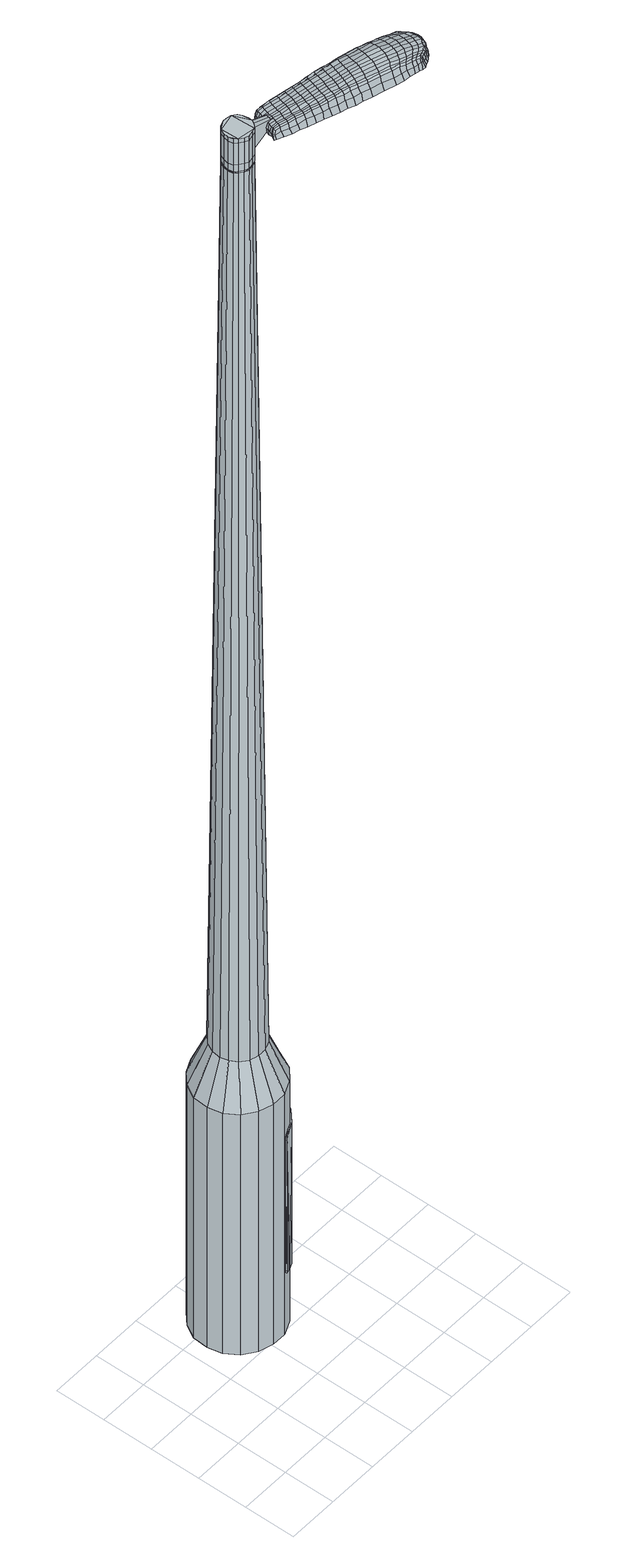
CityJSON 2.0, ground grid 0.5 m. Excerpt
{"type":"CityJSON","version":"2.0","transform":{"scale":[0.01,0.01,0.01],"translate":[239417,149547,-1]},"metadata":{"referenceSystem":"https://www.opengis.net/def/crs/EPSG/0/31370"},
"CityObjects":{
"object1":{"type":"GenericCityObject","attributes":{"cluster":900,"mean_distance_to_centroid":0.372,"new_centroid_x":239418.05,"new_centroid_y":149548.39,"mean_distance_to_camera":10.86,"H1":-202.51,"H2":-216.84,"Z_final":111.05,"cluster2":-1,"proj_x":239416.16,"proj_y":149554.56,"id_line":43036,"bearing_l":252.98,"distance":6.45,"orientation":"left","G_obj":342.98},"geometry":[{"type":"MultiSurface","lod":"2","boundaries":[[[0,1,2,3]],[[1,4,5,2]],[[4,6,7,5]],[[6,8,9,7]],[[8,10,11,9]],[[10,12,13,11]],[[12,14,15,13]],[[14,16,17,15]],[[16,18,19,17]],[[18,20,21,19]],[[20,22,23,21]],[[22,24,25,23]],[[24,26,27,25]],[[26,28,29,27]],[[28,30,31,29]],[[30,32,33,31]],[[32,34,35,33]],[[34,0,3,35]],[[36,37,38,39]],[[38,40,41,42]],[[41,43,42]],[[42,44,45,46]],[[45,47,46]],[[46,48,49,50]],[[49,51,50]],[[42,46,50,38]],[[50,52,39,38]],[[53,36,39]],[[2,5,7,35]],[[7,9,11,15]],[[11,13,15]],[[15,17,19,23]],[[19,21,23]],[[23,25,27,31]],[[27,29,31]],[[15,23,31,7]],[[31,33,35,7]],[[3,2,35]],[[1,0,54,55]],[[0,34,56,54]],[[34,32,57,56]],[[32,30,58,57]],[[30,28,59,58]],[[28,26,60,59]],[[26,24,61,60]],[[24,22,62,61]],[[22,20,63,62]],[[20,18,64,63]],[[18,16,65,64]],[[16,14,66,65]],[[14,12,67,66]],[[12,10,68,67]],[[10,8,69,68]],[[8,6,70,69]],[[6,4,71,70]],[[4,1,55,71]],[[55,54,72,73]],[[54,56,74,72]],[[56,57,75,74]],[[57,58,76,75]],[[58,59,77,76]],[[59,60,78,77]],[[60,61,79,78]],[[61,62,80,79]],[[62,63,81,80]],[[63,64,82,81]],[[64,65,83,82]],[[65,66,84,83]],[[66,67,85,84]],[[67,68,86,85]],[[68,69,87,86]],[[69,70,88,87]],[[70,71,89,88]],[[71,55,73,89]],[[90,91,92,93]],[[74,94,91,90]],[[75,95,94,74]],[[96,97,95,75]],[[98,99,97,96]],[[100,101,99,98]],[[102,103,101,100]],[[104,105,103,102]],[[106,107,105,104]],[[108,109,107,106]],[[110,111,109,108]],[[112,113,111,110]],[[85,114,113,112]],[[86,115,114,85]],[[116,117,115,86]],[[88,118,117,116]],[[119,120,118,88]],[[93,92,120,119]],[[121,122,123,124]],[[125,121,124,126]],[[127,125,126,128]],[[129,127,128,130]],[[131,129,130,132]],[[133,131,132,134]],[[135,133,134,136]],[[137,135,136,138]],[[139,137,138,140]],[[141,139,140,142]],[[143,141,142,144]],[[145,143,144,146]],[[147,145,146,148]],[[149,147,148,150]],[[151,149,150,152]],[[153,151,152,154]],[[73,72,90,93]],[[72,74,90]],[[76,96,75]],[[76,77,98,96]],[[77,78,100,98]],[[78,79,102,100]],[[79,80,104,102]],[[80,81,106,104]],[[81,82,108,106]],[[82,83,110,108]],[[83,84,112,110]],[[84,85,112]],[[87,116,86]],[[87,88,116]],[[89,119,88]],[[89,73,93,119]],[[155,156,92,91]],[[156,157,120,92]],[[157,118,120]],[[158,117,118]],[[158,115,117]],[[159,113,114]],[[159,160,111,113]],[[160,161,109,111]],[[161,162,107,109]],[[162,163,105,107]],[[163,164,103,105]],[[164,165,101,103]],[[165,166,99,101]],[[166,167,97,99]],[[167,95,97]],[[155,91,94]],[[39,52,153,168]],[[156,155,169,154]],[[53,39,168,122]],[[155,94,123,169]],[[36,53,122,121]],[[94,95,124,123]],[[37,36,121,125]],[[95,167,126,124]],[[38,37,125,127]],[[167,166,128,126]],[[40,38,127,129]],[[166,165,130,128]],[[41,40,129,131]],[[165,164,132,130]],[[43,41,131,133]],[[164,163,134,132]],[[42,43,133,135]],[[163,162,136,134]],[[44,42,135,137]],[[162,161,138,136]],[[45,44,137,139]],[[161,160,140,138]],[[47,45,139,141]],[[160,159,142,140]],[[46,47,141,143]],[[159,114,144,142]],[[48,46,143,145]],[[114,115,146,144]],[[49,48,145,147]],[[115,158,148,146]],[[51,49,147,149]],[[158,118,150,148]],[[50,51,149,151]],[[118,157,152,150]],[[52,50,151,153]],[[157,156,154,152]],[[153,154,170,171]],[[154,169,172,170]],[[169,123,173,172]],[[123,122,174,173]],[[122,168,175,174]],[[168,153,171,175]],[[176,177,178,179]],[[180,176,179,181]],[[176,180,182,183]],[[177,176,183,184]],[[185,186,187,188]],[[189,185,188,190]],[[185,189,191,192]],[[186,185,192,193]],[[194,195,196,197]],[[198,194,197,199]],[[194,198,200,201]],[[195,194,201,202]],[[203,204,205,206]],[[207,203,206,208]],[[203,207,209,210]],[[204,203,210,211]],[[212,213,214,215]],[[216,212,215,217]],[[212,216,218,219]],[[213,212,219,220]],[[221,222,223,224]],[[225,221,224,226]],[[221,225,227,228]],[[222,221,228,229]],[[230,231,232,233]],[[222,230,233,223]],[[230,222,229,234]],[[231,230,234,235]],[[236,237,238,239]],[[231,236,239,232]],[[236,231,235,240]],[[237,236,240,241]],[[242,180,181,243]],[[237,242,243,238]],[[242,237,241,244]],[[180,242,244,182]],[[245,246,247,248]],[[249,245,248,250]],[[245,249,251,252]],[[246,245,252,253]],[[254,255,256,257]],[[246,254,257,247]],[[254,246,253,258]],[[255,254,258,259]],[[260,261,262,263]],[[255,260,263,256]],[[260,255,259,264]],[[261,260,264,265]],[[266,267,268,269]],[[261,266,269,262]],[[266,261,265,270]],[[267,266,270,271]],[[272,177,184,273]],[[267,272,273,268]],[[272,267,271,274]],[[177,272,274,178]],[[275,276,277,278]],[[279,275,278,280]],[[275,279,281,282]],[[276,275,282,283]],[[284,285,286,287]],[[276,284,287,277]],[[284,276,283,288]],[[285,284,288,289]],[[290,291,292,293]],[[285,290,293,286]],[[290,285,289,294]],[[291,290,294,295]],[[296,189,190,297]],[[291,296,297,292]],[[296,291,295,298]],[[189,296,298,191]],[[299,300,301,302]],[[303,299,302,304]],[[299,303,305,306]],[[300,299,306,307]],[[308,309,310,311]],[[300,308,311,301]],[[308,300,307,312]],[[309,308,312,313]],[[314,315,316,317]],[[309,314,317,310]],[[314,309,313,318]],[[315,314,318,319]],[[320,321,322,323]],[[315,320,323,316]],[[320,315,319,324]],[[321,320,324,325]],[[326,186,193,327]],[[321,326,327,322]],[[326,321,325,328]],[[186,326,328,187]],[[329,215,214,330]],[[331,329,330,332]],[[329,331,333,334]],[[215,329,334,217]],[[335,331,332,336]],[[337,335,336,338]],[[335,337,339,340]],[[331,335,340,333]],[[341,337,338,342]],[[343,341,342,344]],[[341,343,345,346]],[[337,341,346,339]],[[347,343,344,348]],[[349,347,348,350]],[[347,349,351,352]],[[343,347,352,345]],[[353,349,350,354]],[[204,353,354,205]],[[353,204,211,355]],[[349,353,355,351]],[[356,357,202,201]],[[358,356,201,200]],[[356,358,359,360]],[[357,356,360,361]],[[362,363,361,360]],[[364,362,360,359]],[[362,364,365,366]],[[363,362,366,367]],[[368,369,367,366]],[[370,368,366,365]],[[368,370,371,372]],[[369,368,372,373]],[[374,375,373,372]],[[376,374,372,371]],[[374,376,209,207]],[[375,374,207,208]],[[377,378,379,380]],[[279,377,380,281]],[[377,279,280,381]],[[378,377,381,382]],[[383,198,199,384]],[[378,383,384,379]],[[383,378,382,385]],[[198,383,385,200]],[[386,387,388,389]],[[225,386,389,227]],[[386,225,226,390]],[[387,386,390,391]],[[392,393,394,395]],[[387,392,395,388]],[[392,387,391,396]],[[393,392,396,397]],[[398,195,202,399]],[[393,398,399,394]],[[398,393,397,400]],[[195,398,400,196]],[[401,402,403,404]],[[183,401,404,184]],[[401,183,182,405]],[[402,401,405,406]],[[407,408,409,410]],[[402,407,410,403]],[[407,402,406,411]],[[408,407,411,412]],[[413,206,205,414]],[[408,413,414,409]],[[413,408,412,415]],[[206,413,415,208]],[[416,417,418,419]],[[188,416,419,190]],[[416,188,187,420]],[[417,416,420,421]],[[422,210,209,423]],[[417,422,423,418]],[[422,417,421,424]],[[210,422,424,211]],[[425,426,427,428]],[[303,425,428,305]],[[425,303,304,429]],[[426,425,429,430]],[[431,216,217,432]],[[426,431,432,427]],[[431,426,430,433]],[[216,431,433,218]],[[434,435,436,437]],[[249,434,437,251]],[[434,249,250,438]],[[435,434,438,439]],[[440,441,442,443]],[[435,440,443,436]],[[440,435,439,444]],[[441,440,444,445]],[[446,213,220,447]],[[441,446,447,442]],[[446,441,445,448]],[[213,446,448,214]],[[449,450,439,438]],[[248,449,438,250]],[[449,248,247,451]],[[450,449,451,452]],[[453,454,445,444]],[[450,453,444,439]],[[453,450,452,455]],[[454,453,455,456]],[[457,330,214,448]],[[454,457,448,445]],[[457,454,456,458]],[[330,457,458,332]],[[459,460,461,462]],[[306,459,462,307]],[[459,306,305,428]],[[460,459,428,427]],[[463,334,333,464]],[[460,463,464,461]],[[463,460,427,432]],[[334,463,432,217]],[[465,466,452,451]],[[257,465,451,247]],[[465,257,256,467]],[[466,465,467,468]],[[469,470,456,455]],[[466,469,455,452]],[[469,466,468,471]],[[470,469,471,472]],[[473,336,332,458]],[[470,473,458,456]],[[473,470,472,474]],[[336,473,474,338]],[[475,476,477,478]],[[312,475,478,313]],[[475,312,307,462]],[[476,475,462,461]],[[479,340,339,480]],[[476,479,480,477]],[[479,476,461,464]],[[340,479,464,333]],[[481,482,468,467]],[[263,481,467,256]],[[481,263,262,483]],[[482,481,483,484]],[[485,486,472,471]],[[482,485,471,468]],[[485,482,484,487]],[[486,485,487,488]],[[489,342,338,474]],[[486,489,474,472]],[[489,486,488,490]],[[342,489,490,344]],[[491,492,493,494]],[[318,491,494,319]],[[491,318,313,478]],[[492,491,478,477]],[[495,346,345,496]],[[492,495,496,493]],[[495,492,477,480]],[[346,495,480,339]],[[497,498,484,483]],[[269,497,483,262]],[[497,269,268,499]],[[498,497,499,500]],[[501,502,488,487]],[[498,501,487,484]],[[501,498,500,503]],[[502,501,503,504]],[[505,348,344,490]],[[502,505,490,488]],[[505,502,504,506]],[[348,505,506,350]],[[507,508,509,510]],[[324,507,510,325]],[[507,324,319,494]],[[508,507,494,493]],[[511,352,351,512]],[[508,511,512,509]],[[511,508,493,496]],[[352,511,496,345]],[[513,514,500,499]],[[273,513,499,268]],[[513,273,184,404]],[[514,513,404,403]],[[515,516,504,503]],[[514,515,503,500]],[[515,514,403,410]],[[516,515,410,409]],[[517,354,350,506]],[[516,517,506,504]],[[517,516,409,414]],[[354,517,414,205]],[[518,519,421,420]],[[328,518,420,187]],[[518,328,325,510]],[[519,518,510,509]],[[520,355,211,424]],[[519,520,424,421]],[[520,519,509,512]],[[355,520,512,351]],[[521,522,382,381]],[[278,521,381,280]],[[521,278,277,523]],[[522,521,523,524]],[[525,358,200,385]],[[522,525,385,382]],[[525,522,524,526]],[[358,525,526,359]],[[527,528,529,530]],[[228,527,530,229]],[[527,228,227,389]],[[528,527,389,388]],[[531,532,533,534]],[[528,531,534,529]],[[531,528,388,395]],[[532,531,395,394]],[[535,357,361,536]],[[532,535,536,533]],[[535,532,394,399]],[[357,535,399,202]],[[537,538,524,523]],[[287,537,523,277]],[[537,287,286,539]],[[538,537,539,540]],[[541,364,359,526]],[[538,541,526,524]],[[541,538,540,542]],[[364,541,542,365]],[[543,544,545,546]],[[234,543,546,235]],[[543,234,229,530]],[[544,543,530,529]],[[547,548,549,550]],[[544,547,550,545]],[[547,544,529,534]],[[548,547,534,533]],[[551,363,367,552]],[[548,551,552,549]],[[551,548,533,536]],[[363,551,536,361]],[[553,554,540,539]],[[293,553,539,286]],[[553,293,292,555]],[[554,553,555,556]],[[557,370,365,542]],[[554,557,542,540]],[[557,554,556,558]],[[370,557,558,371]],[[559,560,561,562]],[[240,559,562,241]],[[559,240,235,546]],[[560,559,546,545]],[[563,564,565,566]],[[560,563,566,561]],[[563,560,545,550]],[[564,563,550,549]],[[567,369,373,568]],[[564,567,568,565]],[[567,564,549,552]],[[369,567,552,367]],[[569,570,556,555]],[[297,569,555,292]],[[569,297,190,419]],[[570,569,419,418]],[[571,376,371,558]],[[570,571,558,556]],[[571,570,418,423]],[[376,571,423,209]],[[572,573,406,405]],[[244,572,405,182]],[[572,244,241,562]],[[573,572,562,561]],[[574,575,412,411]],[[573,574,411,406]],[[574,573,561,566]],[[575,574,566,565]],[[576,375,208,415]],[[575,576,415,412]],[[576,575,565,568]],[[375,576,568,373]],[[577,578,579,580]],[[580,579,581,582]],[[583,581,579,584]],[[584,579,578,585]],[[586,587,588,589]],[[589,588,590,591]],[[592,590,588,593]],[[593,588,587,594]],[[595,596,597,598]],[[598,597,599,600]],[[601,599,597,602]],[[602,597,596,603]],[[604,605,606,607]],[[607,606,608,609]],[[610,608,606,611]],[[611,606,605,612]],[[613,614,615,616]],[[616,615,617,618]],[[619,617,615,620]],[[620,615,614,621]],[[622,623,624,625]],[[625,624,626,627]],[[628,626,624,629]],[[629,624,623,630]],[[631,632,633,634]],[[634,633,623,622]],[[630,623,633,635]],[[635,633,632,636]],[[637,638,639,640]],[[640,639,632,631]],[[636,632,639,641]],[[641,639,638,642]],[[582,581,643,644]],[[644,643,638,637]],[[642,638,643,645]],[[645,643,581,583]],[[646,647,648,649]],[[649,648,650,651]],[[652,650,648,653]],[[653,648,647,654]],[[655,656,657,658]],[[658,657,647,646]],[[654,647,657,659]],[[659,657,656,660]],[[661,662,663,664]],[[664,663,656,655]],[[660,656,663,665]],[[665,663,662,666]],[[667,668,669,670]],[[670,669,662,661]],[[666,662,669,671]],[[671,669,668,672]],[[585,578,673,674]],[[674,673,668,667]],[[672,668,673,675]],[[675,673,578,577]],[[676,677,678,679]],[[679,678,680,681]],[[682,680,678,683]],[[683,678,677,684]],[[685,686,687,688]],[[688,687,677,676]],[[684,677,687,689]],[[689,687,686,690]],[[691,692,693,694]],[[694,693,686,685]],[[690,686,693,695]],[[695,693,692,696]],[[591,590,697,698]],[[698,697,692,691]],[[696,692,697,699]],[[699,697,590,592]],[[700,701,702,703]],[[703,702,704,705]],[[706,704,702,707]],[[707,702,701,708]],[[709,710,711,712]],[[712,711,701,700]],[[708,701,711,713]],[[713,711,710,714]],[[715,716,717,718]],[[718,717,710,709]],[[714,710,717,719]],[[719,717,716,720]],[[721,722,723,724]],[[724,723,716,715]],[[720,716,723,725]],[[725,723,722,726]],[[594,587,727,728]],[[728,727,722,721]],[[726,722,727,729]],[[729,727,587,586]],[[613,616,730,731]],[[731,730,732,733]],[[734,732,730,735]],[[735,730,616,618]],[[733,732,736,737]],[[737,736,738,739]],[[740,738,736,741]],[[741,736,732,734]],[[739,738,742,743]],[[743,742,744,745]],[[746,744,742,747]],[[747,742,738,740]],[[745,744,748,749]],[[749,748,750,751]],[[752,750,748,753]],[[753,748,744,746]],[[751,750,754,755]],[[755,754,605,604]],[[612,605,754,756]],[[756,754,750,752]],[[603,757,758,602]],[[602,758,759,601]],[[760,759,758,761]],[[761,758,757,762]],[[762,763,764,761]],[[761,764,765,760]],[[766,765,764,767]],[[767,764,763,768]],[[768,769,770,767]],[[767,770,771,766]],[[772,771,770,773]],[[773,770,769,774]],[[774,775,776,773]],[[773,776,777,772]],[[610,777,776,608]],[[608,776,775,609]],[[778,779,780,781]],[[781,780,680,682]],[[681,680,780,782]],[[782,780,779,783]],[[600,599,784,785]],[[785,784,779,778]],[[783,779,784,786]],[[786,784,599,601]],[[787,788,789,790]],[[790,789,626,628]],[[627,626,789,791]],[[791,789,788,792]],[[793,794,795,796]],[[796,795,788,787]],[[792,788,795,797]],[[797,795,794,798]],[[603,596,799,800]],[[800,799,794,793]],[[798,794,799,801]],[[801,799,596,595]],[[802,803,804,805]],[[805,804,584,585]],[[583,584,804,806]],[[806,804,803,807]],[[808,809,810,811]],[[811,810,803,802]],[[807,803,810,812]],[[812,810,809,813]],[[604,607,814,815]],[[815,814,809,808]],[[813,809,814,816]],[[816,814,607,609]],[[817,818,819,820]],[[820,819,589,591]],[[586,589,819,821]],[[821,819,818,822]],[[610,611,823,824]],[[824,823,818,817]],[[822,818,823,825]],[[825,823,611,612]],[[826,827,828,829]],[[829,828,704,706]],[[705,704,828,830]],[[830,828,827,831]],[[618,617,832,833]],[[833,832,827,826]],[[831,827,832,834]],[[834,832,617,619]],[[835,836,837]],[[837,836,650,652]],[[651,650,836,838]],[[838,836,839]],[[840,841,842,843]],[[843,842,836,835]],[[839,836,842,844]],[[844,842,841,845]],[[621,614,846,847]],[[847,846,841,840]],[[845,841,846,848]],[[848,846,614,613]],[[839,849,850,838]],[[838,850,649,651]],[[646,649,850,851]],[[851,850,849,852]],[[845,853,854,844]],[[844,854,849,839]],[[852,849,854,855]],[[855,854,853,856]],[[613,731,857,848]],[[848,857,853,845]],[[856,853,857,858]],[[858,857,731,733]],[[859,860,861,862]],[[862,861,707,708]],[[706,707,861,829]],[[829,861,860,826]],[[734,735,863,864]],[[864,863,860,859]],[[826,860,863,833]],[[833,863,735,618]],[[852,865,866,851]],[[851,866,658,646]],[[655,658,866,867]],[[867,866,865,868]],[[856,869,870,855]],[[855,870,865,852]],[[868,865,870,871]],[[871,870,869,872]],[[733,737,873,858]],[[858,873,869,856]],[[872,869,873,874]],[[874,873,737,739]],[[875,876,877,878]],[[878,877,713,714]],[[708,713,877,862]],[[862,877,876,859]],[[740,741,879,880]],[[880,879,876,875]],[[859,876,879,864]],[[864,879,741,734]],[[868,881,882,867]],[[867,882,664,655]],[[661,664,882,883]],[[883,882,881,884]],[[872,885,886,871]],[[871,886,881,868]],[[884,881,886,887]],[[887,886,885,888]],[[739,743,889,874]],[[874,889,885,872]],[[888,885,889,890]],[[890,889,743,745]],[[891,892,893,894]],[[894,893,719,720]],[[714,719,893,878]],[[878,893,892,875]],[[746,747,895,896]],[[896,895,892,891]],[[875,892,895,880]],[[880,895,747,740]],[[884,897,898,883]],[[883,898,670,661]],[[667,670,898,899]],[[899,898,897,900]],[[888,901,902,887]],[[887,902,897,884]],[[900,897,902,903]],[[903,902,901,904]],[[745,749,905,890]],[[890,905,901,888]],[[904,901,905,906]],[[906,905,749,751]],[[907,908,909,910]],[[910,909,725,726]],[[720,725,909,894]],[[894,909,908,891]],[[752,753,911,912]],[[912,911,908,907]],[[891,908,911,896]],[[896,911,753,746]],[[900,913,914,899]],[[899,914,674,667]],[[585,674,914,805]],[[805,914,913,802]],[[904,915,916,903]],[[903,916,913,900]],[[802,913,916,811]],[[811,916,915,808]],[[751,755,917,906]],[[906,917,915,904]],[[808,915,917,815]],[[815,917,755,604]],[[822,918,919,821]],[[821,919,729,586]],[[726,729,919,910]],[[910,919,918,907]],[[612,756,920,825]],[[825,920,918,822]],[[907,918,920,912]],[[912,920,756,752]],[[783,921,922,782]],[[782,922,679,681]],[[676,679,922,923]],[[923,922,921,924]],[[601,759,925,786]],[[786,925,921,783]],[[924,921,925,926]],[[926,925,759,760]],[[927,928,929,930]],[[930,929,629,630]],[[628,629,929,790]],[[790,929,928,787]],[[931,932,933,934]],[[934,933,928,927]],[[787,928,933,796]],[[796,933,932,793]],[[762,757,935,936]],[[936,935,932,931]],[[793,932,935,800]],[[800,935,757,603]],[[924,937,938,923]],[[923,938,688,676]],[[685,688,938,939]],[[939,938,937,940]],[[760,765,941,926]],[[926,941,937,924]],[[940,937,941,942]],[[942,941,765,766]],[[943,944,945,946]],[[946,945,635,636]],[[630,635,945,930]],[[930,945,944,927]],[[947,948,949,950]],[[950,949,944,943]],[[927,944,949,934]],[[934,949,948,931]],[[768,763,951,952]],[[952,951,948,947]],[[931,948,951,936]],[[936,951,763,762]],[[940,953,954,939]],[[939,954,694,685]],[[691,694,954,955]],[[955,954,953,956]],[[766,771,957,942]],[[942,957,953,940]],[[956,953,957,958]],[[958,957,771,772]],[[959,960,961,962]],[[962,961,641,642]],[[636,641,961,946]],[[946,961,960,943]],[[963,964,965,966]],[[966,965,960,959]],[[943,960,965,950]],[[950,965,964,947]],[[774,769,967,968]],[[968,967,964,963]],[[947,964,967,952]],[[952,967,769,768]],[[956,969,970,955]],[[955,970,698,691]],[[591,698,970,820]],[[820,970,969,817]],[[772,777,971,958]],[[958,971,969,956]],[[817,969,971,824]],[[824,971,777,610]],[[807,972,973,806]],[[806,973,645,583]],[[642,645,973,962]],[[962,973,972,959]],[[813,974,975,812]],[[812,975,972,807]],[[959,972,975,966]],[[966,975,974,963]],[[609,775,976,816]],[[816,976,974,813]],[[963,974,976,968]],[[968,976,775,774]],[[577,580,179,178]],[[580,582,181,179]],[[592,593,192,191]],[[593,594,193,192]],[[595,598,197,196]],[[598,600,199,197]],[[619,620,219,218]],[[620,621,220,219]],[[622,625,224,223]],[[625,627,226,224]],[[631,634,233,232]],[[634,622,223,233]],[[637,640,239,238]],[[640,631,232,239]],[[582,644,243,181]],[[644,637,238,243]],[[652,653,252,251]],[[653,654,253,252]],[[654,659,258,253]],[[659,660,259,258]],[[660,665,264,259]],[[665,666,265,264]],[[666,671,270,265]],[[671,672,271,270]],[[672,675,274,271]],[[675,577,178,274]],[[682,683,282,281]],[[683,684,283,282]],[[684,689,288,283]],[[689,690,289,288]],[[690,695,294,289]],[[695,696,295,294]],[[696,699,298,295]],[[699,592,191,298]],[[700,703,302,301]],[[703,705,304,302]],[[709,712,311,310]],[[712,700,301,311]],[[715,718,317,316]],[[718,709,310,317]],[[721,724,323,322]],[[724,715,316,323]],[[594,728,327,193]],[[728,721,322,327]],[[778,781,380,379]],[[781,682,281,380]],[[600,785,384,199]],[[785,778,379,384]],[[627,791,390,226]],[[791,792,391,390]],[[792,797,396,391]],[[797,798,397,396]],[[798,801,400,397]],[[801,595,196,400]],[[705,830,429,304]],[[830,831,430,429]],[[831,834,433,430]],[[834,619,218,433]],[[835,837,437,436]],[[837,652,251,437]],[[840,843,443,442]],[[843,835,436,443]],[[621,847,447,220]],[[847,840,442,447]],[[977,978,979,980]],[[981,982,980,979]],[[983,984,985,986]],[[987,988,989,990]],[[978,991,992,979]],[[993,981,979,992]],[[994,983,986,995]],[[996,997,988,987]],[[991,998,999,992]],[[999,1000,993,992]],[[1001,994,995,1002]],[[1003,997,996,1004]],[[998,1005,1006,999]],[[1006,1007,1000,999]],[[1008,1001,1002,1009]],[[1010,1003,1004,1011]],[[1012,1013,1014,1015]],[[1016,1017,1013,1012]],[[1016,1018,1019,1017]],[[1018,1020,1021,1019]],[[1022,1023,1024,1025]],[[1026,1027,1023,1022]],[[1028,1029,1027,1026]],[[1030,1031,1029,1028]],[[1025,1014,1013,1022]],[[1022,1013,1017,1026]],[[1017,1019,1028,1026]],[[1019,1021,1030,1028]],[[986,985,982,981]],[[995,986,981,993]],[[1000,1002,995,993]],[[1007,1009,1002,1000]],[[987,990,984,983]],[[996,987,983,994]],[[1004,996,994,1001]],[[1011,1004,1001,1008]],[[988,1012,1015,989]],[[997,1016,1012,988]],[[1018,1016,997,1003]],[[1020,1018,1003,1010]],[[1032,1033,1034,1035]],[[1034,1036,1037,1038]],[[1034,1038,1039,1040]],[[1034,1040,1035]],[[1041,1032,1035,1042]],[[1043,1042,1035,1044]],[[1045,1044,1035]],[[1046,1034,1033,1047]],[[1048,1046,1047,1049]],[[1050,1048,1049,1051]],[[1052,1050,1051,1053]],[[1054,1052,1053,1055]],[[1055,1056,1057,1058]],[[1055,1058,1059,1060]],[[1055,1060,1061,1062]],[[1061,1063,1064,1065]],[[1061,1065,1066,1067]],[[1061,1067,1062]],[[1055,1062,1054]],[[1068,1069,1033,1032]],[[1070,1071,1036,1034]],[[1072,1073,1045,1035]],[[1069,1074,1047,1033]],[[1075,1070,1034,1046]],[[1074,1076,1049,1047]],[[1077,1075,1046,1048]],[[1076,1078,1051,1049]],[[1079,1077,1048,1050]],[[1078,1080,1053,1051]],[[1081,1079,1050,1052]],[[1080,1082,1055,1053]],[[1083,1081,1052,1054]],[[1082,1084,1056,1055]],[[1085,1086,1063,1061]],[[1087,1083,1054,1062]],[[1057,1056,1084,1088]],[[1058,1057,1088,1089]],[[1059,1058,1089,1090]],[[1060,1059,1090,1091]],[[1061,1060,1091,1085]],[[1092,1068,1032,1041]],[[1093,1092,1041,1042]],[[1094,1093,1042,1043]],[[1095,1094,1043,1044]],[[1073,1095,1044,1045]],[[1037,1036,1071,1096]],[[1064,1063,1086,1097]],[[1038,1037,1096,1098]],[[1039,1038,1098,1099]],[[1040,1039,1099,1100]],[[1035,1040,1100,1072]],[[1065,1064,1097,1101]],[[1066,1065,1101,1102]],[[1067,1066,1102,1103]],[[1062,1067,1103,1087]]]}]}
},
"vertices":[
[147,127,384],[141,114,384],[141,114,96],[147,127,96],[130,104,384],[130,104,96],[116,98,384],[116,98,96],[102,98,384],[102,98,96],[88,102,384],[88,102,96],[76,111,384],[76,111,96],[68,123,384],[68,123,96],[65,137,384],[65,137,96],[66,152,384],[66,152,96],[73,165,384],[73,165,96],[84,175,384],[84,175,96],[97,181,384],[97,181,96],[112,182,384],[112,182,96],[126,177,384],[126,177,96],[138,169,384],[138,169,96],[146,156,384],[146,156,96],[149,142,384],[149,142,96],[119,145,1524],[117,149,1524],[113,152,1524],[120,136,1524],[108,153,1524],[104,153,1524],[96,148,1524],[99,151,1524],[94,144,1524],[93,139,1524],[97,131,1524],[94,134,1524],[101,128,1524],[105,126,1524],[114,128,1524],[110,127,1524],[118,132,1524],[120,140,1524],[131,132,429],[127,125,429],[132,141,429],[130,150,429],[125,157,429],[118,162,429],[110,165,429],[101,164,429],[93,161,429],[87,155,429],[83,147,429],[82,138,429],[84,130,429],[88,123,429],[95,117,429],[104,115,429],[112,115,429],[121,119,429],[120,136,1483],[118,132,1483],[120,140,1483],[119,145,1483],[117,149,1483],[113,152,1483],[108,153,1483],[104,153,1483],[99,151,1483],[96,148,1483],[94,144,1483],[93,139,1483],[94,134,1483],[97,131,1483],[101,128,1483],[105,126,1483],[110,127,1483],[114,128,1483],[119,136,1483],[119,136,1485],[117,132,1485],[117,132,1483],[120,140,1485],[119,145,1485],[116,148,1483],[116,148,1485],[113,151,1483],[113,151,1485],[108,152,1483],[108,152,1485],[104,152,1483],[104,152,1485],[100,150,1483],[100,150,1485],[97,147,1483],[97,147,1485],[95,143,1483],[95,143,1485],[94,139,1483],[94,139,1485],[95,135,1483],[95,135,1485],[97,131,1485],[101,128,1485],[105,127,1483],[105,127,1485],[110,127,1485],[114,129,1483],[114,129,1485],[119,145,1519],[120,140,1519],[120,140,1493],[119,145,1493],[117,149,1519],[117,149,1493],[113,152,1519],[113,152,1493],[108,153,1519],[108,153,1493],[104,153,1519],[104,153,1493],[99,151,1519],[99,151,1493],[96,148,1519],[96,148,1493],[94,144,1519],[94,144,1493],[93,139,1519],[93,139,1493],[94,134,1519],[94,134,1493],[97,131,1519],[97,131,1493],[101,128,1519],[101,128,1493],[105,126,1519],[105,126,1493],[110,127,1519],[110,127,1493],[114,128,1519],[114,128,1493],[118,132,1519],[118,132,1493],[120,136,1485],[118,132,1485],[114,128,1485],[105,126,1485],[94,134,1485],[93,139,1485],[94,144,1485],[96,148,1485],[99,151,1485],[104,153,1485],[108,153,1485],[113,152,1485],[117,149,1485],[120,136,1519],[120,136,1493],[137,127,1513],[137,127,1518],[138,130,1513],[138,133,1513],[138,133,1518],[138,130,1518],[203,90,1519],[196,92,1518],[197,90,1509],[203,88,1510],[211,87,1519],[212,85,1510],[210,89,1526],[202,92,1525],[195,94,1525],[214,127,1519],[207,128,1518],[206,127,1525],[213,126,1525],[222,124,1519],[221,123,1526],[224,125,1510],[216,128,1510],[209,130,1509],[279,88,1519],[278,85,1519],[279,85,1513],[280,88,1513],[279,93,1519],[280,92,1513],[278,93,1524],[278,89,1524],[276,85,1524],[208,110,1530],[201,112,1529],[200,109,1529],[207,107,1530],[217,107,1531],[216,104,1531],[218,111,1530],[209,114,1530],[202,116,1529],[131,133,1512],[130,131,1512],[131,131,1517],[132,133,1517],[132,136,1512],[133,136,1517],[133,136,1506],[132,133,1506],[131,131,1506],[260,74,1519],[256,74,1519],[257,73,1512],[260,72,1512],[262,74,1518],[263,72,1512],[262,75,1522],[260,75,1523],[256,76,1524],[252,75,1519],[246,77,1519],[247,75,1512],[252,74,1512],[252,77,1524],[246,78,1525],[240,78,1519],[233,80,1519],[234,78,1511],[241,76,1511],[240,80,1526],[233,82,1526],[222,84,1519],[223,82,1510],[222,85,1526],[133,116,1513],[140,113,1513],[140,114,1518],[133,117,1517],[128,118,1512],[129,118,1516],[129,117,1506],[134,114,1507],[141,111,1507],[147,110,1514],[155,108,1515],[154,109,1520],[147,112,1519],[148,109,1507],[155,106,1507],[162,105,1515],[169,102,1516],[168,104,1522],[161,107,1521],[162,103,1508],[169,101,1508],[175,100,1517],[182,97,1517],[182,99,1524],[175,101,1523],[176,98,1508],[183,95,1509],[189,95,1518],[189,96,1524],[190,93,1509],[271,108,1519],[268,109,1519],[267,108,1524],[270,107,1523],[273,107,1518],[272,106,1522],[274,107,1512],[272,109,1512],[269,110,1512],[263,111,1519],[258,113,1519],[257,112,1525],[263,110,1524],[265,112,1512],[259,114,1512],[252,115,1519],[245,118,1519],[244,117,1526],[251,114,1526],[254,116,1511],[246,119,1511],[234,121,1519],[233,120,1526],[235,122,1510],[142,144,1513],[150,143,1513],[151,143,1507],[144,145,1507],[137,145,1512],[138,146,1506],[138,144,1516],[141,144,1517],[149,142,1518],[157,141,1514],[164,139,1515],[166,140,1507],[158,142,1507],[156,140,1519],[163,138,1520],[172,137,1515],[179,136,1516],[180,137,1508],[173,138,1508],[170,136,1521],[178,134,1522],[186,134,1517],[193,132,1517],[195,133,1509],[188,135,1508],[185,133,1523],[192,131,1524],[200,130,1518],[202,131,1509],[199,129,1524],[137,131,1519],[137,129,1519],[144,129,1520],[144,127,1520],[145,132,1520],[138,134,1519],[152,127,1522],[151,125,1522],[159,125,1523],[158,122,1523],[160,128,1523],[153,130,1521],[166,123,1524],[165,120,1524],[173,121,1525],[172,118,1525],[174,124,1525],[167,126,1524],[180,119,1526],[179,116,1526],[187,116,1527],[186,114,1527],[188,120,1527],[181,122,1526],[194,114,1528],[193,111,1528],[195,118,1528],[275,90,1527],[274,86,1527],[275,94,1526],[271,95,1527],[270,91,1528],[269,88,1528],[264,93,1529],[263,89,1529],[265,97,1528],[258,99,1530],[257,95,1530],[256,92,1530],[250,97,1531],[249,94,1531],[251,101,1530],[243,104,1531],[242,100,1531],[241,96,1531],[229,104,1531],[228,100,1531],[230,108,1531],[275,105,1518],[276,102,1519],[277,103,1513],[276,106,1513],[273,105,1523],[275,102,1523],[278,98,1519],[279,98,1513],[277,98,1524],[264,74,1518],[267,75,1518],[266,76,1523],[263,75,1523],[265,73,1513],[268,74,1513],[270,77,1519],[274,79,1519],[272,80,1524],[269,77,1523],[271,76,1513],[274,78,1513],[276,82,1519],[275,82,1524],[277,81,1513],[202,93,1528],[203,95,1528],[196,97,1528],[196,96,1527],[211,90,1528],[211,92,1529],[204,98,1529],[205,101,1530],[198,103,1529],[197,100,1528],[213,95,1529],[214,98,1530],[206,104,1530],[199,106,1529],[215,101,1531],[212,124,1528],[212,122,1529],[220,119,1529],[221,122,1528],[205,126,1527],[205,124,1528],[211,118,1529],[219,116,1530],[204,120,1528],[135,145,1512],[134,143,1512],[135,142,1517],[136,144,1517],[136,146,1506],[135,143,1506],[133,140,1512],[134,139,1517],[134,140,1506],[127,119,1512],[127,121,1512],[128,120,1506],[127,118,1506],[128,120,1517],[129,121,1517],[128,123,1512],[129,126,1512],[129,125,1506],[129,122,1506],[129,123,1517],[130,126,1517],[129,128,1512],[130,128,1506],[131,128,1517],[133,118,1519],[134,120,1519],[140,115,1520],[141,117,1520],[134,122,1519],[135,124,1519],[141,119,1520],[142,122,1520],[136,127,1519],[143,124,1520],[141,142,1519],[140,141,1519],[147,139,1520],[148,141,1520],[139,138,1519],[146,136,1520],[147,113,1521],[148,115,1521],[154,110,1522],[155,112,1522],[148,117,1521],[149,119,1521],[155,114,1522],[156,117,1523],[150,122,1522],[157,120,1523],[155,139,1521],[155,137,1521],[162,135,1522],[163,137,1522],[154,134,1521],[161,132,1522],[161,108,1523],[162,110,1523],[168,105,1524],[169,107,1524],[163,112,1523],[163,115,1524],[170,110,1525],[170,112,1525],[164,117,1524],[171,115,1525],[170,135,1523],[169,133,1523],[176,131,1524],[177,133,1524],[168,130,1524],[175,128,1525],[175,103,1525],[176,105,1525],[182,100,1526],[183,102,1526],[177,107,1526],[177,110,1526],[183,105,1527],[184,108,1527],[178,113,1526],[185,111,1527],[184,131,1525],[183,129,1525],[190,127,1526],[191,130,1526],[182,126,1526],[189,124,1527],[189,98,1527],[190,100,1527],[190,102,1527],[191,105,1528],[192,108,1528],[198,128,1527],[198,126,1527],[196,122,1528],[271,105,1525],[272,103,1525],[268,107,1526],[269,104,1526],[274,99,1526],[270,100,1527],[261,76,1525],[264,77,1525],[260,78,1526],[258,77,1525],[267,78,1525],[270,80,1526],[265,81,1527],[263,79,1526],[272,83,1526],[268,84,1527],[263,109,1526],[264,106,1527],[257,111,1527],[258,108,1528],[265,102,1528],[258,104,1529],[253,78,1526],[255,79,1527],[249,80,1528],[247,79,1527],[257,81,1527],[260,83,1528],[253,85,1529],[251,82,1528],[262,86,1528],[255,88,1530],[251,113,1528],[251,110,1529],[243,115,1528],[243,113,1529],[252,106,1529],[243,109,1530],[241,81,1528],[242,82,1528],[234,85,1529],[233,83,1528],[244,84,1529],[246,87,1530],[238,90,1530],[236,87,1530],[248,90,1530],[239,93,1531],[232,119,1529],[232,116,1529],[231,112,1530],[222,87,1528],[223,88,1529],[224,91,1530],[226,94,1530],[227,97,1531],[197,92,1509],[197,94,1518],[203,92,1518],[204,90,1509],[211,89,1519],[212,87,1510],[211,91,1525],[203,93,1525],[196,96,1525],[206,125,1525],[207,127,1518],[214,125,1518],[212,124,1525],[222,122,1519],[221,121,1525],[224,124,1510],[215,126,1509],[209,128,1509],[277,86,1513],[276,86,1519],[277,89,1519],[278,89,1513],[277,93,1519],[278,92,1513],[276,93,1524],[276,89,1524],[275,86,1524],[201,109,1528],[202,112,1528],[209,110,1529],[208,107,1529],[217,107,1529],[216,104,1529],[218,111,1529],[210,113,1529],[203,115,1528],[133,130,1516],[132,130,1512],[133,133,1512],[134,132,1516],[134,136,1512],[135,135,1516],[135,136,1506],[134,133,1506],[133,130,1506],[257,75,1512],[257,76,1519],[260,76,1518],[260,74,1512],[262,76,1518],[262,74,1512],[262,77,1522],[260,77,1523],[257,78,1523],[247,77,1512],[247,79,1519],[252,77,1519],[253,76,1512],[252,79,1524],[246,80,1525],[234,80,1511],[233,82,1519],[241,80,1519],[242,78,1511],[241,81,1525],[233,84,1526],[223,85,1519],[223,84,1510],[222,87,1526],[141,116,1518],[141,115,1513],[134,117,1513],[134,118,1517],[130,119,1512],[131,120,1515],[130,118,1506],[135,116,1506],[142,113,1507],[155,111,1520],[155,109,1514],[148,112,1514],[148,113,1519],[149,111,1507],[156,108,1507],[169,106,1522],[169,104,1516],[162,107,1515],[162,108,1521],[163,105,1508],[170,102,1508],[183,101,1523],[183,99,1517],[176,102,1516],[176,103,1522],[177,100,1508],[184,97,1508],[190,97,1517],[189,98,1524],[191,95,1509],[266,106,1523],[267,107,1519],[270,106,1518],[269,105,1523],[272,105,1518],[271,104,1522],[273,106,1512],[271,107,1512],[268,108,1512],[256,110,1525],[257,111,1519],[263,109,1519],[262,108,1524],[264,110,1512],[259,112,1512],[243,115,1526],[244,116,1519],[252,113,1519],[251,112,1525],[253,114,1511],[246,117,1511],[233,119,1519],[232,118,1526],[235,120,1510],[151,142,1507],[149,141,1513],[142,142,1513],[143,143,1506],[137,143,1512],[138,144,1506],[138,143,1515],[141,142,1517],[148,140,1518],[165,138,1507],[164,137,1514],[157,139,1514],[158,140,1507],[156,138,1519],[163,136,1520],[180,135,1508],[178,134,1516],[171,135,1515],[173,136,1508],[170,134,1521],[177,133,1522],[194,131,1508],[193,130,1517],[186,132,1516],[187,133,1508],[184,131,1522],[192,129,1523],[200,128,1517],[202,129,1509],[199,127,1524],[138,131,1518],[138,129,1518],[145,129,1519],[144,127,1519],[146,132,1519],[139,134,1518],[152,127,1520],[151,124,1520],[159,125,1521],[159,122,1521],[160,128,1521],[153,130,1520],[166,123,1523],[166,120,1523],[174,120,1524],[173,118,1524],[174,124,1524],[167,126,1523],[181,118,1525],[180,116,1525],[188,116,1526],[187,113,1526],[189,119,1526],[182,121,1525],[195,114,1527],[194,111,1527],[196,117,1527],[272,87,1526],[273,90,1526],[274,94,1525],[270,95,1526],[270,91,1526],[269,88,1526],[263,90,1528],[264,93,1528],[264,97,1527],[257,99,1528],[257,95,1529],[256,92,1529],[249,94,1530],[250,97,1530],[251,101,1529],[242,104,1530],[242,100,1530],[240,97,1530],[228,100,1530],[229,104,1530],[230,107,1530],[275,102,1513],[274,102,1518],[273,104,1518],[274,105,1512],[272,103,1523],[273,101,1523],[276,97,1519],[277,97,1513],[275,97,1523],[265,78,1523],[266,77,1518],[264,76,1518],[263,77,1523],[264,75,1512],[267,76,1512],[271,81,1523],[272,80,1519],[269,78,1519],[268,79,1523],[270,78,1513],[273,80,1513],[274,83,1519],[273,83,1524],[275,83,1513],[197,98,1527],[204,96,1527],[203,94,1527],[196,97,1526],[211,92,1527],[212,93,1528],[199,103,1528],[206,101,1528],[205,98,1528],[198,100,1527],[213,95,1528],[214,98,1529],[207,104,1529],[200,106,1528],[215,101,1529],[220,119,1528],[212,121,1527],[212,123,1527],[220,120,1527],[205,125,1526],[205,123,1527],[211,117,1528],[219,115,1528],[204,119,1527],[137,142,1516],[136,142,1512],[136,143,1512],[137,143,1516],[137,144,1506],[137,143,1506],[135,139,1512],[136,139,1516],[136,139,1506],[130,119,1506],[129,120,1512],[129,119,1506],[130,120,1516],[130,121,1516],[132,124,1506],[131,125,1512],[130,123,1512],[131,122,1506],[131,123,1516],[132,125,1516],[132,128,1512],[132,127,1506],[133,128,1516],[135,119,1518],[134,119,1518],[141,116,1519],[141,117,1519],[136,124,1518],[135,122,1518],[142,119,1519],[143,122,1519],[137,126,1518],[144,124,1519],[148,138,1519],[141,140,1518],[141,141,1518],[148,139,1519],[140,137,1518],[147,135,1519],[148,115,1520],[148,114,1520],[155,111,1521],[155,112,1521],[150,119,1520],[149,117,1520],[156,114,1521],[157,117,1521],[151,122,1520],[158,120,1521],[162,135,1521],[155,136,1520],[155,137,1520],[163,136,1521],[154,133,1520],[161,131,1521],[162,110,1522],[162,109,1522],[169,106,1523],[169,107,1523],[164,115,1522],[163,112,1522],[170,110,1523],[171,112,1524],[165,117,1523],[172,115,1524],[177,131,1523],[170,133,1522],[170,134,1522],[177,132,1523],[168,129,1522],[176,127,1523],[176,105,1524],[176,104,1524],[183,102,1525],[183,103,1525],[178,110,1525],[177,107,1524],[184,105,1525],[185,108,1526],[179,113,1525],[186,111,1526],[191,127,1525],[184,129,1524],[184,130,1524],[191,128,1525],[183,125,1524],[190,123,1525],[190,100,1526],[190,99,1526],[192,105,1527],[191,103,1526],[193,108,1527],[198,125,1526],[198,126,1526],[197,121,1526],[271,102,1524],[270,104,1524],[267,105,1525],[268,104,1525],[273,98,1525],[269,99,1525],[260,79,1525],[263,78,1524],[261,78,1524],[258,78,1525],[265,82,1526],[269,82,1525],[266,80,1524],[262,80,1525],[271,84,1525],[267,85,1526],[263,105,1526],[262,107,1526],[256,109,1526],[257,108,1527],[264,101,1526],[257,103,1527],[248,81,1527],[254,80,1526],[253,79,1526],[247,81,1526],[253,86,1528],[259,84,1527],[257,82,1526],[250,83,1527],[261,87,1527],[254,89,1528],[251,110,1527],[251,111,1527],[243,114,1527],[243,112,1528],[251,106,1528],[243,108,1529],[235,85,1528],[242,83,1527],[241,82,1527],[234,84,1527],[238,90,1529],[246,88,1529],[244,85,1528],[236,88,1528],[248,91,1529],[239,93,1530],[232,115,1528],[232,117,1528],[231,112,1529],[223,89,1528],[222,88,1528],[226,94,1529],[225,91,1529],[227,97,1530],[130,118,1508],[132,125,1508],[162,114,1509],[160,107,1509],[183,107,1510],[180,99,1510],[220,95,1512],[218,86,1512],[200,91,1511],[203,100,1511],[238,90,1513],[251,86,1514],[248,78,1514],[235,81,1513],[134,131,1508],[165,122,1509],[185,115,1510],[223,104,1512],[206,109,1511],[240,98,1513],[253,95,1514],[136,138,1508],[167,129,1509],[188,124,1510],[226,113,1512],[209,118,1511],[256,103,1514],[243,107,1513],[138,144,1508],[169,137,1509],[190,132,1510],[229,122,1512],[211,127,1511],[258,111,1514],[246,116,1513],[264,83,1514],[269,82,1514],[266,76,1514],[261,75,1514],[266,91,1514],[271,89,1514],[269,99,1514],[273,96,1514],[271,107,1514],[275,103,1514],[274,84,1515],[278,86,1515],[277,85,1515],[273,79,1515],[275,88,1515],[278,87,1515],[276,92,1515],[278,88,1515],[278,96,1515],[279,89,1515],[136,171,334],[140,169,334],[140,169,165],[128,178,171],[136,171,165],[133,174,165],[131,175,166],[129,177,167],[128,177,169],[133,174,334],[131,175,333],[129,177,332],[128,177,331],[128,178,328],[147,156,165],[147,156,334],[150,142,165],[150,142,334],[148,127,165],[148,127,334],[142,113,165],[142,113,334],[131,103,165],[131,103,334],[127,101,334],[124,100,334],[121,99,333],[119,98,332],[118,97,331],[118,97,328],[127,101,165],[118,97,171],[118,97,169],[119,98,167],[121,99,166],[124,100,165],[134,169,334],[138,167,334],[138,167,165],[134,169,165],[126,175,171],[126,175,328],[145,155,334],[145,155,165],[148,141,334],[148,141,165],[146,128,334],[146,128,165],[140,115,334],[140,115,165],[130,105,334],[130,105,165],[126,104,334],[117,100,328],[117,100,171],[126,104,165],[123,102,334],[120,101,333],[118,100,332],[117,100,331],[132,171,334],[129,173,333],[128,174,332],[127,175,331],[132,171,165],[117,100,169],[129,173,166],[128,174,167],[127,175,169],[118,100,167],[120,101,166],[123,102,165]
]}
